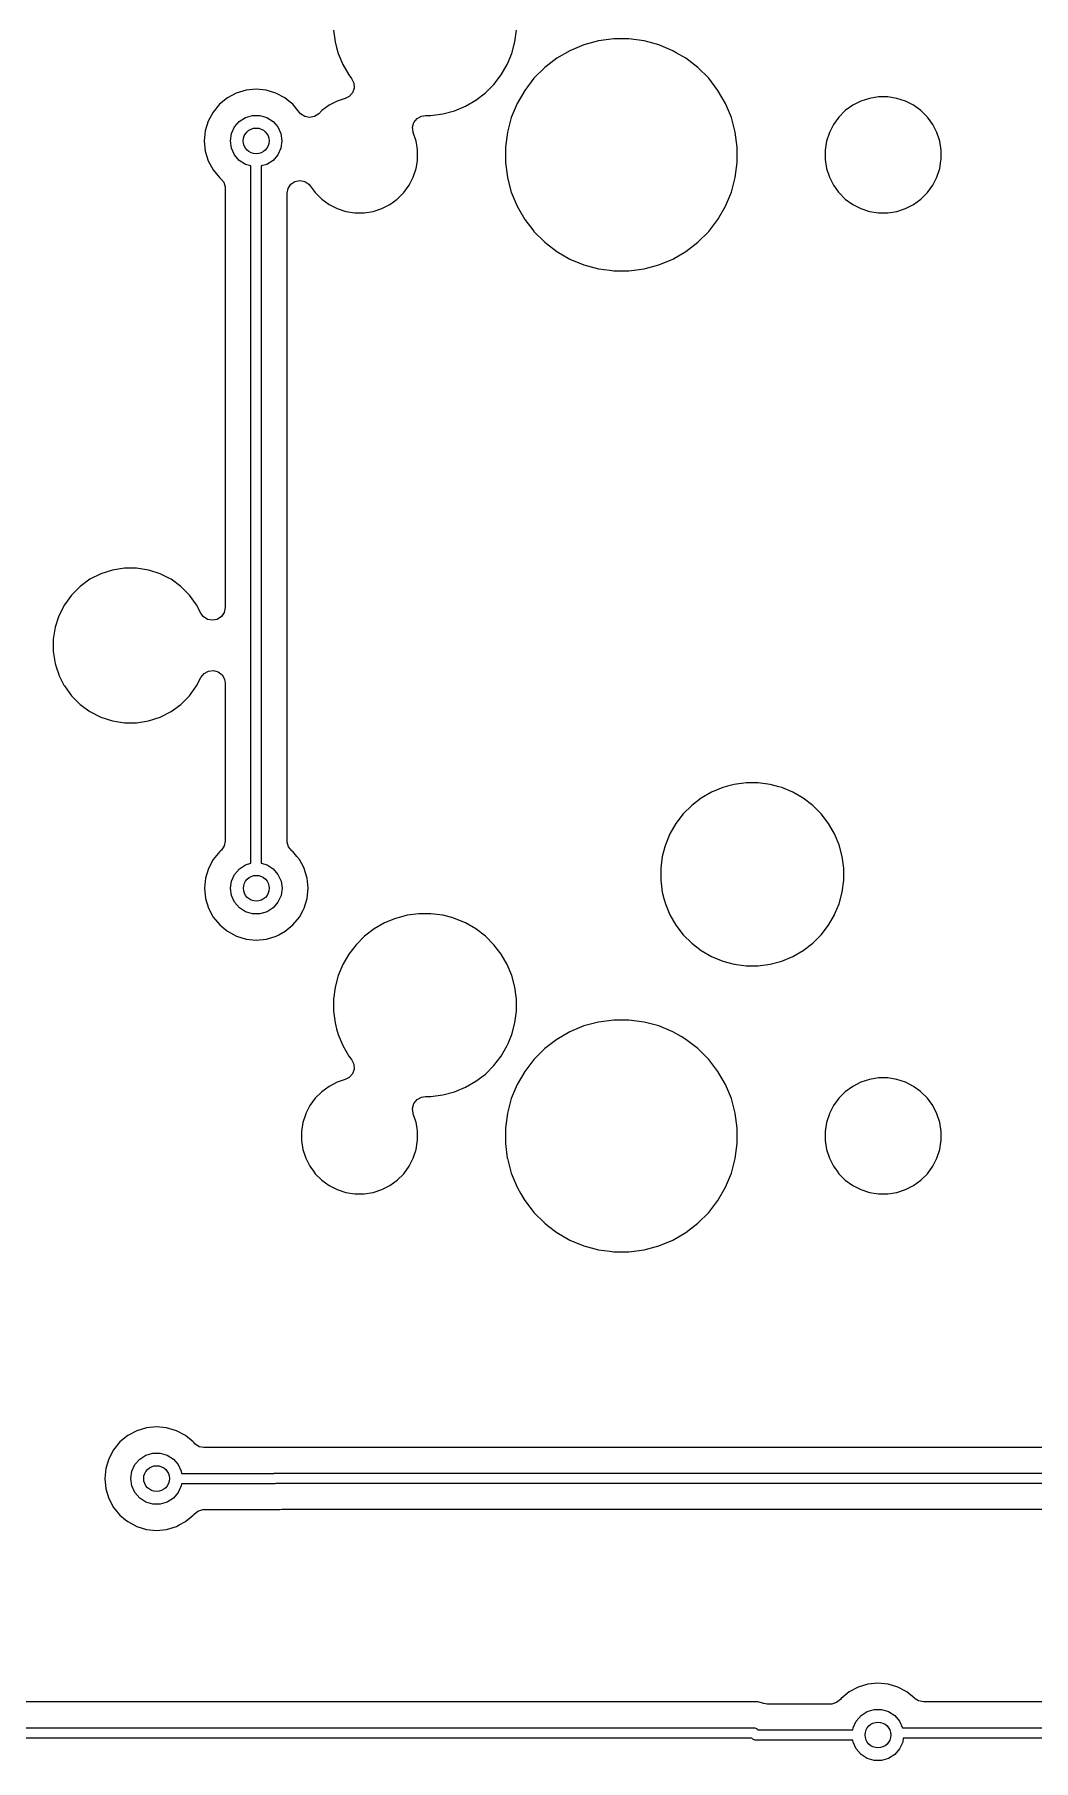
# Model space of a CAD drawing. Extents: x 17 to 170, y -181 to -32.
# Drawn here: x 114.09 to 133.47, y -122.6 to -89.09 of the extents above; entities that cross this region are included whole.
import ezdxf

# ---------------------------------------------------------------- set-up
doc = ezdxf.new("R2010")
doc.units = 0
doc.layers.add('BLACK', color=7, linetype='CONTINUOUS')

msp = doc.modelspace()

# ---------------------------------------------------------------- linework, layer by layer
at = {"layer": 'BLACK', "linetype": 'CONTINUOUS'}
for p, q in [((119.8895, -89.001372), (119.919879, -89.232126)), ((123.410121, -89.232126), (123.4405, -89.001372)), ((119.919879, -89.232126), (119.948975, -89.340712)), ((119.948975, -89.340712), (119.98012, -89.456948)), ((119.98012, -89.456948), (120.069179, -89.671958)), ((123.266636, -89.657917), (123.349879, -89.456948)), ((123.349879, -89.456945), (123.349882, -89.45694)), ((123.349879, -89.456948), (123.349879, -89.456945)), ((123.349882, -89.45694), (123.410121, -89.232126)), ((124.477496, -89.402255), (124.22201, -89.549759)), ((124.4775, -89.402253), (124.477496, -89.402255)), ((124.750049, -89.28936), (124.4775, -89.402253)), ((125.035011, -89.213006), (124.750049, -89.28936)), ((125.327493, -89.1745), (125.035011, -89.213006)), ((125.327494, -89.1745), (125.327493, -89.1745)), ((125.622506, -89.1745), (125.327494, -89.1745)), ((125.622507, -89.1745), (125.622506, -89.1745)), ((125.914989, -89.213006), (125.622507, -89.1745)), ((125.914993, -89.213007), (125.914988, -89.213006)), ((125.914988, -89.213006), (125.914989, -89.213006)), ((126.012131, -89.239035), (125.914993, -89.213007)), ((126.19995, -89.28936), (126.012131, -89.239035)), ((126.472499, -89.402253), (126.19995, -89.28936)), ((126.472503, -89.402255), (126.472499, -89.402253)), ((126.472505, -89.402256), (126.472503, -89.402255)), ((126.472507, -89.402257), (126.472505, -89.402256)), ((126.539551, -89.440965), (126.472507, -89.402257)), ((126.727989, -89.549759), (126.539551, -89.440965)), ((120.069179, -89.671958), (120.069184, -89.671967)), ((120.069184, -89.671967), (120.069185, -89.671969)), ((120.069185, -89.671969), (120.185558, -89.873532)), ((123.144442, -89.873532), (123.260815, -89.671969)), ((123.260815, -89.671969), (123.266636, -89.657917)), ((123.987963, -89.729349), (123.779349, -89.937963)), ((124.222005, -89.549762), (123.987963, -89.729349)), ((124.22201, -89.549759), (124.222005, -89.549762)), ((126.727994, -89.549762), (126.727989, -89.549759)), ((126.962036, -89.729349), (126.727994, -89.549762)), ((126.962037, -89.72935), (126.962036, -89.729349)), ((126.962042, -89.729354), (126.962037, -89.72935)), ((127.170646, -89.937958), (126.962042, -89.729354)), ((118.388174, -90.148611), (118.192042, -90.167927)), ((118.584305, -90.167927), (118.388174, -90.148611)), ((120.185558, -89.873532), (120.18556, -89.873535)), ((120.18556, -89.873535), (120.185561, -89.873536)), ((120.185561, -89.873536), (120.238925, -89.943082)), ((120.238925, -89.943082), (120.281896, -90.030217)), ((120.28825, -90.127164), (120.25702, -90.219163)), ((120.281896, -90.030217), (120.28825, -90.127164)), ((122.838181, -90.222756), (123.002756, -90.058181)), ((123.002756, -90.058181), (123.144442, -89.873532)), ((123.779349, -89.937963), (123.599762, -90.172005)), ((127.350238, -90.172006), (127.170646, -89.937958)), ((117.677288, -90.443072), (117.552262, -90.595415)), ((117.677294, -90.443066), (117.677288, -90.443072)), ((117.829637, -90.31804), (117.677294, -90.443066)), ((118.00344, -90.22514), (117.829637, -90.31804)), ((118.003448, -90.225137), (118.00344, -90.22514)), ((118.192042, -90.167927), (118.003448, -90.225137)), ((118.772899, -90.225137), (118.584305, -90.167927)), ((118.772907, -90.22514), (118.772899, -90.225137)), ((118.94671, -90.31804), (118.772907, -90.22514)), ((119.021718, -90.379598), (118.94671, -90.31804)), ((119.099057, -90.443069), (119.021718, -90.379598)), ((119.20037, -90.566519), (119.099057, -90.443069)), ((119.80511, -90.462385), (119.661787, -90.566516)), ((119.962947, -90.381963), (119.80511, -90.462385)), ((119.962965, -90.381955), (119.962947, -90.381963)), ((120.118325, -90.331476), (119.962965, -90.381955)), ((120.192961, -90.292208), (120.118325, -90.331476)), ((120.25702, -90.219163), (120.192961, -90.292208)), ((122.236948, -90.569879), (122.451958, -90.48082)), ((122.451958, -90.48082), (122.451961, -90.480818)), ((122.451961, -90.480818), (122.451969, -90.480815)), ((122.451969, -90.480815), (122.653532, -90.364442)), ((122.653532, -90.364442), (122.838181, -90.222756)), ((123.452253, -90.4275), (123.33936, -90.700049)), ((123.452255, -90.427496), (123.452253, -90.4275)), ((123.599759, -90.17201), (123.452255, -90.427496)), ((123.599762, -90.172005), (123.599759, -90.17201)), ((127.497743, -90.427493), (127.350238, -90.172006)), ((127.610639, -90.700048), (127.497743, -90.427493)), ((129.96511, -90.462385), (129.821789, -90.566514)), ((130.122947, -90.381963), (129.96511, -90.462385)), ((130.122956, -90.381959), (130.122947, -90.381963)), ((130.122958, -90.381958), (130.122956, -90.381958)), ((130.122956, -90.381958), (130.122956, -90.381959)), ((130.291445, -90.327214), (130.122958, -90.381958)), ((130.291448, -90.327213), (130.291445, -90.327214)), ((130.29145, -90.327213), (130.291448, -90.327213)), ((130.291456, -90.327211), (130.29145, -90.327213)), ((130.466411, -90.2995), (130.291456, -90.327211)), ((130.466421, -90.2995), (130.466411, -90.2995)), ((130.643579, -90.2995), (130.466421, -90.2995)), ((130.643588, -90.2995), (130.643579, -90.2995)), ((130.818543, -90.327211), (130.643588, -90.2995)), ((130.818549, -90.327213), (130.818543, -90.327211)), ((130.818555, -90.327214), (130.818549, -90.327213)), ((130.987042, -90.381958), (130.818555, -90.327214)), ((130.98705, -90.381962), (130.987042, -90.381958)), ((130.987052, -90.381963), (130.98705, -90.381962)), ((131.144889, -90.462385), (130.987052, -90.381963)), ((131.28821, -90.566514), (131.144889, -90.462385)), ((117.459359, -90.769226), (117.402149, -90.95782)), ((117.459362, -90.769218), (117.459359, -90.769226)), ((117.552262, -90.595415), (117.459362, -90.769218)), ((117.967547, -90.883632), (118.060744, -90.776077)), ((118.060744, -90.776077), (118.180466, -90.699136)), ((118.180466, -90.699136), (118.317017, -90.659041)), ((118.317017, -90.659041), (118.459331, -90.659041)), ((118.459331, -90.659041), (118.595882, -90.699136)), ((118.595882, -90.699136), (118.715604, -90.776077)), ((118.715604, -90.776077), (118.808801, -90.883632)), ((119.231845, -90.604871), (119.20037, -90.566519)), ((119.232502, -90.604331), (119.231845, -90.604871)), ((119.250229, -90.625931), (119.232502, -90.604331)), ((119.33101, -90.679908), (119.250229, -90.625931)), ((119.426298, -90.698863), (119.33101, -90.679908)), ((119.521586, -90.67991), (119.426298, -90.698863)), ((119.602368, -90.625934), (119.521586, -90.67991)), ((119.661783, -90.566519), (119.602368, -90.625934)), ((119.661787, -90.566516), (119.661783, -90.566519)), ((121.424507, -90.889962), (121.450879, -90.796455)), ((121.450879, -90.796455), (121.511028, -90.720158)), ((121.511028, -90.720158), (121.595795, -90.672686)), ((121.595795, -90.672686), (121.672739, -90.6605)), ((121.672739, -90.6605), (121.781372, -90.6605)), ((121.781372, -90.6605), (122.012126, -90.630121)), ((122.012126, -90.630121), (122.23694, -90.569882)), ((122.23694, -90.569882), (122.236945, -90.569879)), ((122.236945, -90.569879), (122.236948, -90.569879)), ((123.33936, -90.700049), (123.263006, -90.985011)), ((127.686993, -90.985007), (127.610639, -90.700048)), ((129.696514, -90.691789), (129.592385, -90.83511)), ((129.821789, -90.566514), (129.696514, -90.691789)), ((131.288214, -90.566517), (131.28821, -90.566514)), ((131.413483, -90.691786), (131.288214, -90.566517)), ((131.517614, -90.83511), (131.413483, -90.691786)), ((117.402149, -90.95782), (117.382833, -91.153952)), ((117.382833, -91.153952), (117.402149, -91.350083)), ((117.888174, -91.153952), (117.908428, -91.013086)), ((117.908428, -91.294818), (117.888174, -91.153952)), ((117.908428, -91.013086), (117.967547, -90.883632)), ((118.808801, -90.883632), (118.86792, -91.013086)), ((118.86792, -91.013086), (118.888174, -91.153952)), ((118.888174, -91.153952), (118.86792, -91.294818)), ((121.435925, -90.986444), (121.424507, -90.889962)), ((121.43804, -90.992955), (121.435925, -90.986444)), ((121.438042, -90.992958), (121.43804, -90.992955)), ((121.492786, -91.161445), (121.438042, -90.992958)), ((123.263006, -90.985011), (123.2245, -91.277493)), ((127.699323, -91.078663), (127.686993, -90.985007)), ((127.72496, -91.273396), (127.699323, -91.078663)), ((129.511958, -90.992958), (129.457214, -91.161445)), ((129.511963, -90.992947), (129.511958, -90.992956)), ((129.511958, -90.992956), (129.511958, -90.992958)), ((129.592385, -90.83511), (129.511963, -90.992947)), ((131.598042, -90.992958), (131.517614, -90.83511)), ((131.652786, -91.161445), (131.598042, -90.992958)), ((117.402149, -91.350083), (117.459359, -91.538677)), ((117.967547, -91.424272), (117.908428, -91.294818)), ((118.060744, -91.531827), (117.967547, -91.424272)), ((118.808801, -91.424272), (118.715604, -91.531827)), ((118.86792, -91.294818), (118.808801, -91.424272)), ((121.492787, -91.161454), (121.492786, -91.161445)), ((121.492788, -91.161456), (121.492787, -91.161454)), ((121.511167, -91.277493), (121.492788, -91.161456)), ((121.520499, -91.336411), (121.511167, -91.277493)), ((121.5205, -91.336423), (121.520499, -91.336411)), ((121.5205, -91.513576), (121.5205, -91.336423)), ((123.2245, -91.277493), (123.2245, -91.572506)), ((127.7255, -91.277494), (127.72496, -91.273396)), ((127.7255, -91.336411), (127.7255, -91.277494)), ((127.7255, -91.572506), (127.7255, -91.336411)), ((129.457211, -91.161456), (129.4295, -91.336411)), ((129.4295, -91.336411), (129.4295, -91.513588)), ((129.457213, -91.16145), (129.457211, -91.161456)), ((129.457214, -91.161445), (129.457213, -91.161448)), ((129.457213, -91.161448), (129.457213, -91.16145)), ((131.652787, -91.161454), (131.652786, -91.161445)), ((131.652788, -91.161456), (131.652787, -91.161454)), ((131.680499, -91.336411), (131.652788, -91.161456)), ((131.6805, -91.336423), (131.680499, -91.336411)), ((131.6805, -91.513576), (131.6805, -91.336423)), ((117.459359, -91.538677), (117.459362, -91.538685)), ((117.459362, -91.538685), (117.552262, -91.712488)), ((117.552262, -91.712488), (117.552264, -91.71249)), ((117.552264, -91.71249), (117.677291, -91.864835)), ((118.180466, -91.608768), (118.060744, -91.531827)), ((118.288174, -91.640393), (118.180466, -91.608768)), ((118.288174, -105.180678), (118.288174, -91.640393)), ((118.595882, -91.608768), (118.488174, -91.640393)), ((118.488174, -91.640393), (118.488174, -105.178533)), ((118.715604, -91.531827), (118.595882, -91.608768)), ((121.438042, -91.857042), (121.492786, -91.688555)), ((121.492786, -91.688555), (121.516524, -91.538685)), ((121.516524, -91.538685), (121.520499, -91.513588)), ((121.520499, -91.513588), (121.5205, -91.513576)), ((123.2245, -91.572506), (123.262985, -91.864831)), ((127.686993, -91.864993), (127.7255, -91.572506)), ((129.4295, -91.513588), (129.457211, -91.688543)), ((129.457211, -91.688543), (129.457213, -91.688549)), ((129.457213, -91.688549), (129.457214, -91.688555)), ((129.457214, -91.688555), (129.511958, -91.857042)), ((131.598042, -91.857042), (131.652786, -91.688555)), ((131.652786, -91.688555), (131.676524, -91.538685)), ((131.676524, -91.538685), (131.680499, -91.513588)), ((131.680499, -91.513588), (131.6805, -91.513576)), ((117.677291, -91.864835), (117.696639, -91.880714)), ((117.696639, -91.880714), (117.758272, -91.955814)), ((117.758272, -91.955814), (117.786475, -92.048786)), ((117.786475, -92.048786), (117.787674, -92.073192)), ((117.787674, -92.073192), (117.787674, -100.214343)), ((118.988674, -92.170516), (119.007628, -92.075228)), ((119.007628, -92.075228), (119.061604, -91.994446)), ((119.061604, -91.994446), (119.142386, -91.94047)), ((119.142386, -91.94047), (119.237674, -91.921516)), ((119.237674, -91.921516), (119.332962, -91.94047)), ((119.332962, -91.94047), (119.413744, -91.994446)), ((119.413744, -91.994446), (119.439118, -92.024155)), ((119.439118, -92.024155), (119.536517, -92.158214)), ((119.536517, -92.158214), (119.661786, -92.283483)), ((121.128214, -92.283483), (121.253483, -92.158214)), ((121.253483, -92.158214), (121.357614, -92.01489)), ((121.357614, -92.01489), (121.438042, -91.857042)), ((123.262985, -91.864831), (123.263007, -91.864993)), ((123.263007, -91.864993), (123.278152, -91.921516)), ((123.278152, -91.921516), (123.33936, -92.14995)), ((123.33936, -92.14995), (123.452253, -92.422499)), ((127.497743, -92.422507), (127.610639, -92.149952)), ((127.610639, -92.149952), (127.686993, -91.864993)), ((129.511958, -91.857042), (129.511959, -91.857043)), ((129.511959, -91.857043), (129.511963, -91.857052)), ((129.511963, -91.857052), (129.592385, -92.014889)), ((129.592385, -92.014889), (129.690513, -92.14995)), ((129.690513, -92.14995), (129.696517, -92.158214)), ((129.696517, -92.158214), (129.821786, -92.283483)), ((131.288214, -92.283483), (131.413483, -92.158214)), ((131.413483, -92.158214), (131.517614, -92.01489)), ((131.517614, -92.01489), (131.598042, -91.857042)), ((118.988674, -104.74381), (118.988674, -92.170516)), ((119.661786, -92.283483), (119.80511, -92.387614)), ((119.80511, -92.387614), (119.962958, -92.468042)), ((119.962958, -92.468042), (120.131445, -92.522786)), ((120.658555, -92.522786), (120.827042, -92.468042)), ((120.827042, -92.468042), (120.98489, -92.387614)), ((120.98489, -92.387614), (121.128214, -92.283483)), ((123.452253, -92.422499), (123.452255, -92.422503)), ((123.452255, -92.422503), (123.452257, -92.422507)), ((123.452257, -92.422507), (123.478547, -92.468042)), ((123.478547, -92.468042), (123.599759, -92.677989)), ((127.350238, -92.677994), (127.497743, -92.422507)), ((129.821786, -92.283483), (129.96511, -92.387614)), ((129.96511, -92.387614), (130.122958, -92.468042)), ((130.122958, -92.468042), (130.291445, -92.522786)), ((130.818555, -92.522786), (130.987042, -92.468042)), ((130.987042, -92.468042), (131.14489, -92.387614)), ((131.14489, -92.387614), (131.288214, -92.283483)), ((120.131445, -92.522786), (120.131454, -92.522787)), ((120.131454, -92.522787), (120.131456, -92.522788)), ((120.131456, -92.522788), (120.306411, -92.550499)), ((120.306411, -92.550499), (120.306418, -92.550499)), ((120.306418, -92.550499), (120.306421, -92.5505)), ((120.306421, -92.5505), (120.306424, -92.5505)), ((120.306424, -92.5505), (120.483576, -92.5505)), ((120.483576, -92.5505), (120.483579, -92.5505)), ((120.483579, -92.5505), (120.483582, -92.550499)), ((120.483582, -92.550499), (120.483588, -92.550499)), ((120.483588, -92.550499), (120.658543, -92.522788)), ((120.658543, -92.522787), (120.658555, -92.522786)), ((120.658543, -92.522788), (120.658543, -92.522787)), ((123.599759, -92.677989), (123.599762, -92.677994)), ((123.599762, -92.677994), (123.777478, -92.909598)), ((127.170646, -92.912042), (127.350238, -92.677994)), ((130.291445, -92.522786), (130.291454, -92.522787)), ((130.291454, -92.522787), (130.291456, -92.522788)), ((130.291456, -92.522788), (130.466411, -92.550499)), ((130.466411, -92.550499), (130.466418, -92.550499)), ((130.466418, -92.550499), (130.466421, -92.5505)), ((130.466421, -92.5505), (130.466424, -92.5505)), ((130.466424, -92.5505), (130.643576, -92.5505)), ((130.643576, -92.5505), (130.643579, -92.5505)), ((130.643579, -92.5505), (130.643582, -92.550499)), ((130.643582, -92.550499), (130.643588, -92.550499)), ((130.643588, -92.550499), (130.818543, -92.522788)), ((130.818543, -92.522787), (130.818555, -92.522786)), ((130.818543, -92.522788), (130.818543, -92.522787)), ((123.777478, -92.909598), (123.779354, -92.912042)), ((123.779354, -92.912042), (123.987958, -93.120646)), ((123.987958, -93.120646), (123.987962, -93.120649)), ((123.987962, -93.120649), (123.987963, -93.12065)), ((123.987963, -93.12065), (124.019703, -93.145005)), ((124.019703, -93.145005), (124.222006, -93.300238)), ((126.727994, -93.300238), (126.962042, -93.120646)), ((126.962042, -93.120646), (127.170646, -92.912042)), ((124.222006, -93.300238), (124.477493, -93.447743)), ((124.477493, -93.447743), (124.750048, -93.560639)), ((126.199952, -93.560639), (126.472507, -93.447743)), ((126.472507, -93.447743), (126.727994, -93.300238)), ((124.750048, -93.560639), (125.035007, -93.636993)), ((125.035007, -93.636993), (125.254372, -93.665873)), ((125.254372, -93.665873), (125.327493, -93.6755)), ((125.327493, -93.6755), (125.327494, -93.6755)), ((125.327494, -93.6755), (125.622507, -93.6755)), ((125.622507, -93.6755), (125.671253, -93.669082)), ((125.671253, -93.669082), (125.914993, -93.636993)), ((125.914993, -93.636993), (126.199952, -93.560639)), ((115.598635, -99.486446), (115.374012, -99.55943)), ((115.831896, -99.449501), (115.598635, -99.486446)), ((115.831905, -99.4495), (115.831896, -99.449501)), ((115.831908, -99.4495), (115.831905, -99.4495)), ((116.068092, -99.4495), (115.831908, -99.4495)), ((116.068094, -99.4495), (116.068092, -99.4495)), ((116.068103, -99.449501), (116.068094, -99.4495)), ((116.301364, -99.486446), (116.068103, -99.449501)), ((116.301366, -99.486446), (116.301364, -99.486446)), ((116.301368, -99.486447), (116.301366, -99.486446)), ((116.327691, -99.495), (116.301368, -99.486447)), ((116.525987, -99.55943), (116.327691, -99.495)), ((114.972495, -99.805478), (114.805478, -99.972495)), ((115.163562, -99.666659), (114.972495, -99.805478)), ((115.374012, -99.55943), (115.163562, -99.666659)), ((116.525989, -99.559431), (116.525987, -99.55943)), ((116.525992, -99.559432), (116.525989, -99.559431)), ((116.709251, -99.652807), (116.525992, -99.559432)), ((116.736437, -99.666659), (116.709251, -99.652807)), ((116.927504, -99.805478), (116.736437, -99.666659)), ((116.927506, -99.80548), (116.927504, -99.805478)), ((116.92751, -99.805483), (116.927506, -99.80548)), ((117.094517, -99.97249), (116.92751, -99.805483)), ((114.666659, -100.163562), (114.55943, -100.374012)), ((114.805478, -99.972495), (114.666659, -100.163562)), ((117.094519, -99.972493), (117.094517, -99.97249)), ((117.094521, -99.972495), (117.094519, -99.972493)), ((117.23334, -100.163562), (117.094521, -99.972495)), ((117.233341, -100.163564), (117.23334, -100.163562)), ((117.233343, -100.163567), (117.233341, -100.163564)), ((117.316813, -100.327387), (117.233343, -100.163567)), ((114.55943, -100.374012), (114.486446, -100.598635)), ((117.362604, -100.390413), (117.316813, -100.327387)), ((117.443386, -100.444389), (117.362604, -100.390413)), ((117.538674, -100.463343), (117.443386, -100.444389)), ((117.633962, -100.444389), (117.538674, -100.463343)), ((117.714744, -100.390413), (117.633962, -100.444389)), ((117.76872, -100.309631), (117.714744, -100.390413)), ((117.787674, -100.214343), (117.76872, -100.309631)), ((114.449501, -100.831896), (114.4495, -100.831912)), ((114.4495, -100.831912), (114.4495, -101.068087)), ((114.486446, -100.598635), (114.449501, -100.831896)), ((114.4495, -101.068087), (114.449501, -101.068103)), ((114.449501, -101.068103), (114.486446, -101.301364)), ((114.486446, -101.301364), (114.486447, -101.301368)), ((114.486447, -101.301368), (114.508085, -101.367963)), ((114.508085, -101.367963), (114.55659, -101.517247)), ((114.55659, -101.517247), (114.559432, -101.525992)), ((114.559432, -101.525992), (114.659409, -101.722208)), ((117.316814, -101.572611), (117.376961, -101.496315)), ((117.376961, -101.496315), (117.461728, -101.448843)), ((117.461728, -101.448843), (117.55821, -101.437424)), ((117.55821, -101.437424), (117.651717, -101.463795)), ((117.651717, -101.463795), (117.728015, -101.523943)), ((117.728015, -101.523943), (117.775487, -101.60871)), ((114.659409, -101.722208), (114.666659, -101.736437)), ((114.666659, -101.736437), (114.805478, -101.927504)), ((117.094517, -101.92751), (117.233343, -101.736433)), ((117.233343, -101.736433), (117.316814, -101.572611)), ((117.775487, -101.60871), (117.787674, -101.685656)), ((117.787674, -101.685656), (117.787674, -104.749804)), ((114.805478, -101.927504), (114.80548, -101.927506)), ((114.80548, -101.927506), (114.805483, -101.92751)), ((114.805483, -101.92751), (114.97249, -102.094517)), ((114.97249, -102.094517), (114.972493, -102.094519)), ((114.972493, -102.094519), (114.972495, -102.094521)), ((114.972495, -102.094521), (115.163562, -102.23334)), ((116.736433, -102.233343), (116.92751, -102.094517)), ((116.92751, -102.094517), (117.094517, -101.92751)), ((115.163562, -102.23334), (115.163564, -102.233341)), ((115.163564, -102.233341), (115.163567, -102.233343)), ((115.163567, -102.233343), (115.374008, -102.340568)), ((115.374008, -102.340568), (115.598632, -102.413553)), ((115.598632, -102.413553), (115.831908, -102.4505)), ((115.831908, -102.4505), (115.831912, -102.4505)), ((115.831912, -102.4505), (116.068088, -102.4505)), ((116.068088, -102.4505), (116.068092, -102.4505)), ((116.068092, -102.4505), (116.301368, -102.413553)), ((116.301368, -102.413553), (116.525992, -102.340568)), ((116.525992, -102.340568), (116.736433, -102.233343)), ((127.228032, -103.799184), (127.026467, -103.915558)), ((127.228041, -103.799179), (127.228032, -103.799184)), ((127.443051, -103.71012), (127.228041, -103.799179)), ((127.538354, -103.684584), (127.443051, -103.71012)), ((127.667874, -103.649879), (127.538354, -103.684584)), ((127.667878, -103.649878), (127.667874, -103.649879)), ((127.66788, -103.649878), (127.667878, -103.649878)), ((127.898628, -103.6195), (127.66788, -103.649878)), ((128.131372, -103.6195), (127.898628, -103.6195)), ((128.362119, -103.649878), (128.131372, -103.6195)), ((128.362126, -103.649879), (128.362119, -103.649878)), ((128.534225, -103.695993), (128.362126, -103.649879)), ((128.586948, -103.71012), (128.534225, -103.695993)), ((128.801958, -103.799179), (128.586948, -103.71012)), ((128.801967, -103.799184), (128.801958, -103.799179)), ((128.801969, -103.799185), (128.801967, -103.799184)), ((129.003532, -103.915558), (128.801969, -103.799185)), ((126.677244, -104.221819), (126.535558, -104.406467)), ((126.677247, -104.221815), (126.677244, -104.221819)), ((126.841815, -104.057247), (126.677247, -104.221815)), ((126.841819, -104.057244), (126.841815, -104.057247)), ((127.026467, -103.915558), (126.841819, -104.057244)), ((129.188181, -104.057244), (129.003532, -103.915558)), ((129.352756, -104.221819), (129.188181, -104.057244)), ((129.494442, -104.406468), (129.352756, -104.221819)), ((126.535558, -104.406467), (126.419184, -104.608032)), ((129.610815, -104.608031), (129.494442, -104.406468)), ((117.76872, -104.845092), (117.714744, -104.925874)), ((117.787674, -104.749804), (117.76872, -104.845092)), ((118.989873, -104.768212), (118.988674, -104.74381)), ((119.018074, -104.861184), (118.989873, -104.768212)), ((119.079707, -104.936287), (119.018074, -104.861184)), ((126.319797, -104.861578), (126.269879, -105.047874)), ((126.33012, -104.823051), (126.319797, -104.861578)), ((126.419179, -104.608041), (126.33012, -104.823051)), ((126.419184, -104.608032), (126.419179, -104.608041)), ((129.610815, -104.608032), (129.610815, -104.608031)), ((129.61082, -104.608041), (129.610815, -104.608032)), ((129.699879, -104.823051), (129.61082, -104.608041)), ((129.69988, -104.823055), (129.699879, -104.823051)), ((129.699882, -104.82306), (129.69988, -104.823055)), ((129.760121, -105.047874), (129.699882, -104.82306)), ((117.555914, -105.107511), (117.463014, -105.281314)), ((117.680945, -104.955162), (117.555914, -105.107511)), ((117.696639, -104.942283), (117.680945, -104.955162)), ((117.714744, -104.925874), (117.696639, -104.942283)), ((118.064396, -105.288173), (118.184118, -105.211232)), ((118.184118, -105.211232), (118.288174, -105.180678)), ((118.488174, -105.178533), (118.599534, -105.211232)), ((118.599534, -105.211232), (118.719256, -105.288173)), ((119.094315, -104.948276), (119.079707, -104.936287)), ((119.102709, -104.955165), (119.094315, -104.948276)), ((119.178794, -105.047874), (119.102709, -104.955165)), ((119.227737, -105.107511), (119.178794, -105.047874)), ((119.319201, -105.278628), (119.227737, -105.107511)), ((126.269879, -105.047874), (126.2395, -105.278628)), ((129.7905, -105.278628), (129.760121, -105.047874)), ((117.405801, -105.469916), (117.386485, -105.666048)), ((117.463011, -105.281322), (117.405801, -105.469916)), ((117.463014, -105.281314), (117.463011, -105.281322)), ((117.891826, -105.666048), (117.91208, -105.525182)), ((117.91208, -105.525182), (117.971199, -105.395728)), ((117.971199, -105.395728), (118.064396, -105.288173)), ((118.719256, -105.288173), (118.812453, -105.395728)), ((118.812453, -105.395728), (118.871572, -105.525182)), ((118.871572, -105.525182), (118.891826, -105.666048)), ((119.320637, -105.281314), (119.319201, -105.278628)), ((119.320638, -105.281318), (119.320637, -105.281314)), ((119.32064, -105.281321), (119.320638, -105.281318)), ((119.37785, -105.469916), (119.32064, -105.281321)), ((119.397167, -105.666048), (119.37785, -105.469916)), ((126.2395, -105.278628), (126.2395, -105.511372)), ((126.2395, -105.511372), (126.269879, -105.742126)), ((129.760121, -105.742126), (129.7905, -105.511372)), ((129.7905, -105.511372), (129.7905, -105.278628)), ((117.386485, -105.666048), (117.405801, -105.862179)), ((117.405801, -105.862179), (117.463011, -106.050773)), ((117.91208, -105.806914), (117.891826, -105.666048)), ((117.971199, -105.936368), (117.91208, -105.806914)), ((118.871572, -105.806914), (118.812453, -105.936368)), ((118.891826, -105.666048), (118.871572, -105.806914)), ((119.32064, -106.050775), (119.37785, -105.86218)), ((119.37785, -105.86218), (119.397167, -105.666048)), ((126.269879, -105.742126), (126.302048, -105.86218)), ((126.302048, -105.86218), (126.33012, -105.966948)), ((129.699882, -105.96694), (129.760121, -105.742126)), ((117.463011, -106.050773), (117.463014, -106.050781)), ((117.463014, -106.050781), (117.555914, -106.224584)), ((117.555914, -106.224584), (117.599676, -106.277908)), ((118.064396, -106.043923), (117.971199, -105.936368)), ((118.184118, -106.120864), (118.064396, -106.043923)), ((118.320669, -106.160959), (118.184118, -106.120864)), ((118.462983, -106.160959), (118.320669, -106.160959)), ((118.599534, -106.120864), (118.462983, -106.160959)), ((118.719256, -106.043923), (118.599534, -106.120864)), ((118.812453, -105.936368), (118.719256, -106.043923)), ((119.102709, -106.376931), (119.227736, -106.224586)), ((119.227736, -106.224586), (119.299456, -106.090408)), ((119.299456, -106.090408), (119.320637, -106.050781)), ((119.320637, -106.050779), (119.32064, -106.050775)), ((119.320637, -106.050781), (119.320637, -106.050779)), ((121.188354, -106.224584), (121.093051, -106.25012)), ((121.317874, -106.189879), (121.188354, -106.224584)), ((121.317878, -106.189878), (121.317874, -106.189879)), ((121.31788, -106.189878), (121.317878, -106.189878)), ((121.548628, -106.1595), (121.31788, -106.189878)), ((121.781372, -106.1595), (121.548628, -106.1595)), ((122.012119, -106.189878), (121.781372, -106.1595)), ((122.012126, -106.189879), (122.012119, -106.189878)), ((122.184225, -106.235993), (122.012126, -106.189879)), ((122.236948, -106.25012), (122.184225, -106.235993)), ((126.33012, -105.966948), (126.419179, -106.181958)), ((126.419179, -106.181958), (126.419184, -106.181967)), ((126.419184, -106.181967), (126.419185, -106.181969)), ((126.419185, -106.181969), (126.535558, -106.383532)), ((129.494442, -106.383532), (129.610815, -106.181969)), ((129.610815, -106.181969), (129.614204, -106.173789)), ((129.614204, -106.173789), (129.699879, -105.966948)), ((129.699879, -105.966945), (129.699882, -105.96694)), ((129.699879, -105.966948), (129.699879, -105.966945)), ((117.599676, -106.277908), (117.680943, -106.376931)), ((117.680943, -106.376931), (117.767489, -106.447958)), ((117.767489, -106.447958), (117.833289, -106.501959)), ((117.833289, -106.501959), (118.007092, -106.594859)), ((118.776553, -106.594862), (118.826472, -106.56818)), ((118.826472, -106.56818), (118.950362, -106.501959)), ((118.950361, -106.501959), (118.950364, -106.501958)), ((118.950362, -106.501959), (118.950361, -106.501959)), ((118.950364, -106.501958), (119.102709, -106.376931)), ((120.676467, -106.455558), (120.491819, -106.597244)), ((120.878032, -106.339184), (120.676467, -106.455558)), ((120.878041, -106.339179), (120.878032, -106.339184)), ((121.093051, -106.25012), (120.878041, -106.339179)), ((122.451958, -106.339179), (122.236948, -106.25012)), ((122.451967, -106.339184), (122.451958, -106.339179)), ((122.451969, -106.339185), (122.451967, -106.339184)), ((122.653532, -106.455558), (122.451969, -106.339185)), ((122.838181, -106.597244), (122.653532, -106.455558)), ((126.535558, -106.383532), (126.677244, -106.568181)), ((126.677244, -106.568181), (126.841819, -106.732756)), ((129.188181, -106.732756), (129.352756, -106.568181)), ((129.352756, -106.568181), (129.494442, -106.383532)), ((118.007092, -106.594859), (118.007096, -106.59486)), ((118.007096, -106.59486), (118.007099, -106.594862)), ((118.007099, -106.594862), (118.195694, -106.652072)), ((118.195694, -106.652072), (118.391826, -106.671389)), ((118.391826, -106.671389), (118.587958, -106.652072)), ((118.587958, -106.652072), (118.776553, -106.594862)), ((120.327244, -106.761819), (120.185558, -106.946467)), ((120.327247, -106.761815), (120.327244, -106.761819)), ((120.491815, -106.597247), (120.327247, -106.761815)), ((120.491819, -106.597244), (120.491815, -106.597247)), ((123.002756, -106.761819), (122.838181, -106.597244)), ((123.144442, -106.946468), (123.002756, -106.761819)), ((126.841819, -106.732756), (127.026468, -106.874442)), ((127.026468, -106.874442), (127.228031, -106.990815)), ((128.801969, -106.990815), (129.003532, -106.874442)), ((129.003532, -106.874442), (129.188181, -106.732756)), ((120.069179, -107.148041), (119.98012, -107.363051)), ((120.069184, -107.148032), (120.069179, -107.148041)), ((120.185558, -106.946467), (120.069184, -107.148032)), ((123.260815, -107.148031), (123.144442, -106.946468)), ((123.260815, -107.148032), (123.260815, -107.148031)), ((123.26082, -107.148041), (123.260815, -107.148032)), ((123.349879, -107.363051), (123.26082, -107.148041)), ((127.228031, -106.990815), (127.228034, -106.990816)), ((127.228034, -106.990816), (127.228041, -106.99082)), ((127.228041, -106.99082), (127.443051, -107.079879)), ((127.443051, -107.079879), (127.443055, -107.07988)), ((127.443055, -107.07988), (127.44306, -107.079882)), ((127.44306, -107.079882), (127.667874, -107.140121)), ((127.667874, -107.140121), (127.898628, -107.1705)), ((127.898628, -107.1705), (128.131372, -107.1705)), ((128.131372, -107.1705), (128.362126, -107.140121)), ((128.362126, -107.140121), (128.58694, -107.079882)), ((128.58694, -107.079882), (128.586945, -107.079879)), ((128.586945, -107.079879), (128.586948, -107.079879)), ((128.586948, -107.079879), (128.801958, -106.99082)), ((128.801958, -106.99082), (128.801961, -106.990818)), ((128.801961, -106.990818), (128.801969, -106.990815)), ((119.980118, -107.36306), (119.919879, -107.587874)), ((119.98012, -107.363051), (119.980118, -107.36306)), ((123.34988, -107.363055), (123.349879, -107.363051)), ((123.349882, -107.36306), (123.34988, -107.363055)), ((123.410121, -107.587874), (123.349882, -107.36306)), ((119.919879, -107.587874), (119.8895, -107.818628)), ((119.8895, -107.818628), (119.8895, -108.051372)), ((123.4405, -107.818628), (123.410121, -107.587874)), ((123.4405, -108.051372), (123.4405, -107.818628)), ((119.8895, -108.051372), (119.919879, -108.282126)), ((123.410121, -108.282126), (123.4405, -108.051372)), ((125.327493, -108.2245), (125.035011, -108.263006)), ((125.327494, -108.2245), (125.327493, -108.2245)), ((125.622506, -108.2245), (125.327494, -108.2245)), ((125.622507, -108.2245), (125.622506, -108.2245)), ((125.914989, -108.263006), (125.622507, -108.2245)), ((119.919879, -108.282126), (119.950122, -108.394994)), ((119.950122, -108.394994), (119.98012, -108.506948)), ((119.98012, -108.506948), (120.069179, -108.721958)), ((123.278595, -108.679046), (123.349879, -108.506948)), ((123.349879, -108.506945), (123.349882, -108.50694)), ((123.349879, -108.506948), (123.349879, -108.506945)), ((123.349882, -108.50694), (123.410121, -108.282126)), ((124.477496, -108.452255), (124.22201, -108.599759)), ((124.4775, -108.452253), (124.477496, -108.452255)), ((124.750049, -108.33936), (124.4775, -108.452253)), ((125.035011, -108.263006), (124.750049, -108.33936)), ((125.914993, -108.263007), (125.914988, -108.263006)), ((125.914988, -108.263006), (125.914989, -108.263006)), ((126.076555, -108.306297), (125.914993, -108.263007)), ((126.19995, -108.33936), (126.076555, -108.306297)), ((126.472499, -108.452253), (126.19995, -108.33936)), ((126.472503, -108.452255), (126.472499, -108.452253)), ((126.472505, -108.452256), (126.472503, -108.452255)), ((126.472507, -108.452257), (126.472505, -108.452256)), ((126.633697, -108.54532), (126.472507, -108.452257)), ((126.727989, -108.599759), (126.633697, -108.54532)), ((120.069179, -108.721958), (120.069184, -108.721967)), ((120.069184, -108.721967), (120.069185, -108.721969)), ((120.069185, -108.721969), (120.185558, -108.923532)), ((123.144442, -108.923532), (123.260815, -108.721969)), ((123.260815, -108.721969), (123.278595, -108.679046)), ((123.987963, -108.779349), (123.779349, -108.987963)), ((124.222005, -108.599762), (123.987963, -108.779349)), ((124.22201, -108.599759), (124.222005, -108.599762)), ((126.727994, -108.599762), (126.727989, -108.599759)), ((126.962036, -108.779349), (126.727994, -108.599762)), ((126.962037, -108.77935), (126.962036, -108.779349)), ((126.962042, -108.779354), (126.962037, -108.77935)), ((127.170646, -108.987958), (126.962042, -108.779354)), ((120.185558, -108.923532), (120.18556, -108.923535)), ((120.18556, -108.923535), (120.185561, -108.923536)), ((120.185561, -108.923536), (120.238925, -108.993082)), ((120.238925, -108.993082), (120.281896, -109.080217)), ((120.28825, -109.177164), (120.25702, -109.269163)), ((120.281896, -109.080217), (120.28825, -109.177164)), ((122.838181, -109.272756), (123.002756, -109.108181)), ((123.002756, -109.108181), (123.144442, -108.923532)), ((123.599759, -109.22201), (123.452255, -109.477496)), ((123.599762, -109.222005), (123.599759, -109.22201)), ((123.779349, -108.987963), (123.599762, -109.222005)), ((127.350238, -109.222006), (127.170646, -108.987958)), ((127.497743, -109.477493), (127.350238, -109.222006)), ((119.80511, -109.512385), (119.661789, -109.616514)), ((119.962947, -109.431963), (119.80511, -109.512385)), ((119.962965, -109.431955), (119.962947, -109.431963)), ((120.118325, -109.381476), (119.962965, -109.431955)), ((120.192961, -109.342208), (120.118325, -109.381476)), ((120.25702, -109.269163), (120.192961, -109.342208)), ((122.236948, -109.619879), (122.451958, -109.53082)), ((122.451958, -109.53082), (122.451961, -109.530818)), ((122.451961, -109.530818), (122.451969, -109.530815)), ((122.451969, -109.530815), (122.653532, -109.414442)), ((122.653532, -109.414442), (122.838181, -109.272756)), ((123.452253, -109.4775), (123.33936, -109.750049)), ((123.452255, -109.477496), (123.452253, -109.4775)), ((127.610639, -109.750048), (127.497743, -109.477493)), ((129.96511, -109.512385), (129.821789, -109.616514)), ((130.122947, -109.431963), (129.96511, -109.512385)), ((130.122956, -109.431959), (130.122947, -109.431963)), ((130.122958, -109.431958), (130.122956, -109.431958)), ((130.122956, -109.431958), (130.122956, -109.431959)), ((130.291445, -109.377214), (130.122958, -109.431958)), ((130.291448, -109.377213), (130.291445, -109.377214)), ((130.29145, -109.377213), (130.291448, -109.377213)), ((130.291456, -109.377211), (130.29145, -109.377213)), ((130.466411, -109.3495), (130.291456, -109.377211)), ((130.466421, -109.3495), (130.466411, -109.3495)), ((130.643579, -109.3495), (130.466421, -109.3495)), ((130.643588, -109.3495), (130.643579, -109.3495)), ((130.818543, -109.377211), (130.643588, -109.3495)), ((130.818549, -109.377213), (130.818543, -109.377211)), ((130.818555, -109.377214), (130.818549, -109.377213)), ((130.987042, -109.431958), (130.818555, -109.377214)), ((130.98705, -109.431962), (130.987042, -109.431958)), ((130.987052, -109.431963), (130.98705, -109.431962)), ((131.144889, -109.512385), (130.987052, -109.431963)), ((131.280769, -109.611108), (131.144889, -109.512385)), ((119.432385, -109.88511), (119.351963, -110.042947)), ((119.536514, -109.741789), (119.432385, -109.88511)), ((119.661789, -109.616514), (119.536514, -109.741789)), ((121.424507, -109.939962), (121.450879, -109.846455)), ((121.450879, -109.846455), (121.511028, -109.770158)), ((121.511028, -109.770158), (121.595795, -109.722686)), ((121.595795, -109.722686), (121.672739, -109.7105)), ((121.672739, -109.7105), (121.781372, -109.7105)), ((121.781372, -109.7105), (122.012126, -109.680121)), ((122.012126, -109.680121), (122.23694, -109.619882)), ((122.23694, -109.619882), (122.236945, -109.619879)), ((122.236945, -109.619879), (122.236948, -109.619879)), ((123.33936, -109.750049), (123.263006, -110.035011)), ((127.686993, -110.035007), (127.610639, -109.750048)), ((129.592385, -109.88511), (129.511963, -110.042947)), ((129.696514, -109.741789), (129.592385, -109.88511)), ((129.821789, -109.616514), (129.696514, -109.741789)), ((131.288214, -109.616517), (131.280769, -109.611108)), ((131.413483, -109.741786), (131.288214, -109.616517)), ((131.517614, -109.88511), (131.413483, -109.741786)), ((131.598042, -110.042958), (131.517614, -109.88511)), ((119.297211, -110.211456), (119.2695, -110.386411)), ((119.297213, -110.21145), (119.297211, -110.211456)), ((119.297214, -110.211445), (119.297213, -110.211448)), ((119.297213, -110.211448), (119.297213, -110.21145)), ((119.351958, -110.042958), (119.297214, -110.211445)), ((119.351963, -110.042947), (119.351958, -110.042956)), ((119.351958, -110.042956), (119.351958, -110.042958)), ((121.435925, -110.036444), (121.424507, -109.939962)), ((121.43804, -110.042955), (121.435925, -110.036444)), ((121.438042, -110.042958), (121.43804, -110.042955)), ((121.492786, -110.211445), (121.438042, -110.042958)), ((121.492787, -110.211454), (121.492786, -110.211445)), ((121.492788, -110.211456), (121.492787, -110.211454)), ((121.511167, -110.327493), (121.492788, -110.211456)), ((123.263006, -110.035011), (123.2245, -110.327493)), ((127.7255, -110.327494), (127.686993, -110.035007)), ((129.457211, -110.211456), (129.4295, -110.386411)), ((129.457213, -110.21145), (129.457211, -110.211456)), ((129.457214, -110.211445), (129.457213, -110.211448)), ((129.457213, -110.211448), (129.457213, -110.21145)), ((129.511958, -110.042958), (129.457214, -110.211445)), ((129.511963, -110.042947), (129.511958, -110.042956)), ((129.511958, -110.042956), (129.511958, -110.042958)), ((131.652786, -110.211445), (131.598042, -110.042958)), ((131.652787, -110.211454), (131.652786, -110.211445)), ((131.652788, -110.211456), (131.652787, -110.211454)), ((131.680499, -110.386411), (131.652788, -110.211456)), ((119.2695, -110.386411), (119.2695, -110.563588)), ((119.2695, -110.563588), (119.297211, -110.738543)), ((121.492786, -110.738555), (121.515078, -110.597811)), ((121.520499, -110.386411), (121.511167, -110.327493)), ((121.515078, -110.597811), (121.520499, -110.563588)), ((121.5205, -110.386423), (121.520499, -110.386411)), ((121.520499, -110.563588), (121.5205, -110.563576)), ((121.5205, -110.563576), (121.5205, -110.386423)), ((123.2245, -110.327493), (123.2245, -110.622506)), ((127.7255, -110.386411), (127.7255, -110.327494)), ((127.7255, -110.622506), (127.7255, -110.386411)), ((129.4295, -110.386411), (129.4295, -110.563588)), ((129.4295, -110.563588), (129.457211, -110.738543)), ((131.652786, -110.738555), (131.675078, -110.597811)), ((131.675078, -110.597811), (131.680499, -110.563588)), ((131.6805, -110.386423), (131.680499, -110.386411)), ((131.680499, -110.563588), (131.6805, -110.563576)), ((131.6805, -110.563576), (131.6805, -110.386423)), ((119.297211, -110.738543), (119.297213, -110.738549)), ((119.297213, -110.738549), (119.297214, -110.738555)), ((119.297214, -110.738555), (119.351958, -110.907042)), ((119.351958, -110.907042), (119.351959, -110.907043)), ((119.351959, -110.907043), (119.351963, -110.907052)), ((119.351963, -110.907052), (119.432385, -111.064889)), ((121.357614, -111.06489), (121.438042, -110.907042)), ((121.438042, -110.907042), (121.492786, -110.738555)), ((123.2245, -110.622506), (123.261961, -110.907052)), ((123.261961, -110.907052), (123.263007, -110.914993)), ((123.263007, -110.914993), (123.270267, -110.942087)), ((127.610639, -111.199952), (127.686993, -110.914993)), ((127.686993, -110.914993), (127.7255, -110.622506)), ((129.457211, -110.738543), (129.457213, -110.738549)), ((129.457213, -110.738549), (129.457214, -110.738555)), ((129.457214, -110.738555), (129.511958, -110.907042)), ((129.511958, -110.907042), (129.511959, -110.907043)), ((129.511959, -110.907043), (129.511963, -110.907052)), ((129.511963, -110.907052), (129.592385, -111.064889)), ((131.517614, -111.06489), (131.598042, -110.907042)), ((131.598042, -110.907042), (131.652786, -110.738555)), ((119.432385, -111.064889), (119.501781, -111.160404)), ((119.501781, -111.160404), (119.536517, -111.208214)), ((119.536517, -111.208214), (119.661786, -111.333483)), ((121.128214, -111.333483), (121.253483, -111.208214)), ((121.253483, -111.208214), (121.357614, -111.06489)), ((123.270267, -110.942087), (123.33936, -111.19995)), ((123.33936, -111.19995), (123.452253, -111.472499)), ((127.497743, -111.472507), (127.610639, -111.199952)), ((129.592385, -111.064889), (129.661781, -111.160404)), ((129.661781, -111.160404), (129.696517, -111.208214)), ((129.696517, -111.208214), (129.821786, -111.333483)), ((131.288214, -111.333483), (131.413483, -111.208214)), ((131.413483, -111.208214), (131.517614, -111.06489)), ((119.661786, -111.333483), (119.80511, -111.437614)), ((119.80511, -111.437614), (119.962958, -111.518042)), ((119.962958, -111.518042), (120.131445, -111.572786)), ((120.131445, -111.572786), (120.131454, -111.572787)), ((120.131454, -111.572787), (120.131456, -111.572788)), ((120.131456, -111.572788), (120.306411, -111.600499)), ((120.306411, -111.600499), (120.306418, -111.600499)), ((120.306418, -111.600499), (120.306421, -111.6005)), ((120.306421, -111.6005), (120.306424, -111.6005)), ((120.306424, -111.6005), (120.483576, -111.6005)), ((120.483576, -111.6005), (120.483579, -111.6005)), ((120.483579, -111.6005), (120.483582, -111.600499)), ((120.483582, -111.600499), (120.483588, -111.600499)), ((120.483588, -111.600499), (120.658543, -111.572788)), ((120.658543, -111.572787), (120.658555, -111.572786)), ((120.658543, -111.572788), (120.658543, -111.572787)), ((120.658555, -111.572786), (120.827042, -111.518042)), ((120.827042, -111.518042), (120.98489, -111.437614)), ((120.98489, -111.437614), (121.128214, -111.333483)), ((123.452253, -111.472499), (123.452255, -111.472503)), ((123.452255, -111.472503), (123.452257, -111.472507)), ((123.452257, -111.472507), (123.526153, -111.600499)), ((123.526153, -111.600499), (123.599759, -111.727989)), ((127.350238, -111.727994), (127.497743, -111.472507)), ((129.821786, -111.333483), (129.96511, -111.437614)), ((129.96511, -111.437614), (130.122958, -111.518042)), ((130.122958, -111.518042), (130.291445, -111.572786)), ((130.291445, -111.572786), (130.291454, -111.572787)), ((130.291454, -111.572787), (130.291456, -111.572788)), ((130.291456, -111.572788), (130.466411, -111.600499)), ((130.466411, -111.600499), (130.466418, -111.600499)), ((130.466418, -111.600499), (130.466421, -111.6005)), ((130.466421, -111.6005), (130.466424, -111.6005)), ((130.466424, -111.6005), (130.643576, -111.6005)), ((130.643576, -111.6005), (130.643579, -111.6005)), ((130.643579, -111.6005), (130.643582, -111.600499)), ((130.643582, -111.600499), (130.643588, -111.600499)), ((130.643588, -111.600499), (130.818543, -111.572788)), ((130.818543, -111.572787), (130.818555, -111.572786)), ((130.818543, -111.572788), (130.818543, -111.572787)), ((130.818555, -111.572786), (130.987042, -111.518042)), ((130.987042, -111.518042), (131.14489, -111.437614)), ((131.14489, -111.437614), (131.288214, -111.333483)), ((123.599759, -111.727989), (123.599762, -111.727994)), ((123.599762, -111.727994), (123.745924, -111.918476)), ((123.745924, -111.918476), (123.779354, -111.962042)), ((127.170646, -111.962042), (127.350238, -111.727994)), ((123.779354, -111.962042), (123.987958, -112.170646)), ((123.987958, -112.170646), (123.987962, -112.170649)), ((123.987962, -112.170649), (123.987963, -112.17065)), ((123.987963, -112.17065), (124.032729, -112.205)), ((124.032729, -112.205), (124.222006, -112.350238)), ((126.727994, -112.350238), (126.962042, -112.170646)), ((126.962042, -112.170646), (127.170646, -111.962042)), ((124.222006, -112.350238), (124.477493, -112.497743)), ((124.477493, -112.497743), (124.750048, -112.610639)), ((126.199952, -112.610639), (126.472507, -112.497743)), ((126.472507, -112.497743), (126.727994, -112.350238)), ((124.750048, -112.610639), (125.035007, -112.686993)), ((125.035007, -112.686993), (125.254372, -112.715873)), ((125.254372, -112.715873), (125.327493, -112.7255)), ((125.327493, -112.7255), (125.327494, -112.7255)), ((125.327494, -112.7255), (125.622507, -112.7255)), ((125.622507, -112.7255), (125.671253, -112.719082)), ((125.671253, -112.719082), (125.914993, -112.686993)), ((125.914993, -112.686993), (126.199952, -112.610639)), ((115.897364, -116.29298), (115.745021, -116.418006)), ((116.071167, -116.20008), (115.897364, -116.29298)), ((116.071175, -116.200077), (116.071167, -116.20008)), ((116.259769, -116.142867), (116.071175, -116.200077)), ((116.455901, -116.123551), (116.259769, -116.142867)), ((116.652032, -116.142867), (116.455901, -116.123551)), ((116.840626, -116.200077), (116.652032, -116.142867)), ((116.840634, -116.20008), (116.840626, -116.200077)), ((117.014437, -116.29298), (116.840634, -116.20008)), ((117.01444, -116.292982), (117.014437, -116.29298)), ((117.166784, -116.418009), (117.014439, -116.292982)), ((117.014439, -116.292982), (117.01444, -116.292982)), ((115.619989, -116.570355), (115.527089, -116.744158)), ((115.745015, -116.418012), (115.619989, -116.570355)), ((115.745021, -116.418006), (115.745015, -116.418012)), ((117.182668, -116.437363), (117.166784, -116.418009)), ((117.199071, -116.455462), (117.182668, -116.437363)), ((117.279853, -116.509438), (117.199071, -116.455462)), ((117.375141, -116.528392), (117.279853, -116.509438)), ((118.624917, -116.528392), (117.375141, -116.528392)), ((118.664445, -116.523188), (118.624917, -116.528392)), ((118.664597, -116.524338), (118.664445, -116.523188)), ((118.680775, -116.522208), (118.664597, -116.524338)), ((144.290417, -116.522208), (118.680775, -116.522208)), ((115.469876, -116.93276), (115.45056, -117.128892)), ((115.527086, -116.744166), (115.469876, -116.93276)), ((115.527089, -116.744158), (115.527086, -116.744166)), ((115.976155, -116.988026), (116.035274, -116.858572)), ((116.035274, -116.858572), (116.128471, -116.751017)), ((116.128471, -116.751017), (116.248193, -116.674076)), ((116.248193, -116.674076), (116.384744, -116.633981)), ((116.384744, -116.633981), (116.527058, -116.633981)), ((116.527058, -116.633981), (116.663609, -116.674076)), ((116.663609, -116.674076), (116.783331, -116.751017)), ((116.783331, -116.751017), (116.876528, -116.858572)), ((116.876528, -116.858572), (116.935647, -116.988026)), ((115.45056, -117.128892), (115.469876, -117.325023)), ((115.955901, -117.128892), (115.976155, -116.988026)), ((115.976155, -117.269758), (115.955901, -117.128892)), ((116.035274, -117.399212), (115.976155, -117.269758)), ((116.935647, -117.269758), (116.876528, -117.399212)), ((116.935647, -116.988026), (116.941523, -117.028892)), ((116.941523, -117.228892), (116.935647, -117.269758)), ((116.941523, -117.028892), (118.730036, -117.028892)), ((118.753652, -117.228892), (116.941523, -117.228892)), ((118.730036, -117.028892), (118.740327, -117.024629)), ((118.740327, -117.024629), (118.759836, -117.022708)), ((118.773161, -117.226971), (118.753652, -117.228892)), ((118.759836, -117.022708), (144.60087, -117.022708)), ((118.783452, -117.222708), (118.773161, -117.226971)), ((144.642292, -117.222708), (118.783452, -117.222708)), ((115.469876, -117.325023), (115.527086, -117.513617)), ((115.527086, -117.513617), (115.527089, -117.513625)), ((115.527089, -117.513625), (115.619989, -117.687428)), ((116.128471, -117.506767), (116.035274, -117.399212)), ((116.248193, -117.583708), (116.128471, -117.506767)), ((116.384744, -117.623803), (116.248193, -117.583708)), ((116.527058, -117.623803), (116.384744, -117.623803)), ((116.663609, -117.583708), (116.527058, -117.623803)), ((116.783331, -117.506767), (116.663609, -117.583708)), ((116.876528, -117.399212), (116.783331, -117.506767)), ((115.619989, -117.687428), (115.678558, -117.758794)), ((115.678558, -117.758794), (115.745018, -117.839775)), ((115.745018, -117.839775), (115.854771, -117.929847)), ((115.854771, -117.929847), (115.897364, -117.964803)), ((115.897364, -117.964803), (116.071167, -118.057703)), ((116.897619, -118.027244), (117.014437, -117.964803)), ((117.014436, -117.964803), (117.014439, -117.964802)), ((117.014437, -117.964803), (117.014436, -117.964803)), ((117.014439, -117.964802), (117.166784, -117.839775)), ((117.166784, -117.839775), (117.182663, -117.820426)), ((117.182663, -117.820426), (117.257763, -117.758794)), ((117.257763, -117.758794), (117.350735, -117.730591)), ((117.350735, -117.730591), (117.375141, -117.729392)), ((117.375141, -117.729392), (118.659318, -117.729392)), ((118.659318, -117.729392), (118.659334, -117.729393)), ((118.659334, -117.729393), (118.674595, -117.729393)), ((118.674595, -117.729393), (118.832711, -117.729393)), ((118.832711, -117.729393), (118.848888, -117.727263)), ((118.848888, -117.727263), (118.849039, -117.728413)), ((118.849039, -117.728413), (118.888572, -117.723208)), ((118.888572, -117.723208), (144.547958, -117.723208)), ((116.071167, -118.057703), (116.071171, -118.057704)), ((116.071171, -118.057704), (116.071174, -118.057706)), ((116.071174, -118.057706), (116.259769, -118.114916)), ((116.259769, -118.114916), (116.455901, -118.134233)), ((116.455901, -118.134233), (116.652033, -118.114916)), ((116.652033, -118.114916), (116.840628, -118.057706)), ((116.840628, -118.057706), (116.897619, -118.027244)), ((129.896463, -121.272042), (129.74412, -121.397068)), ((130.070266, -121.179142), (129.896463, -121.272042)), ((130.070274, -121.179139), (130.070266, -121.179142)), ((130.258868, -121.121929), (130.070274, -121.179139)), ((130.455, -121.102613), (130.258868, -121.121929)), ((130.651131, -121.121929), (130.455, -121.102613)), ((130.839725, -121.179139), (130.651131, -121.121929)), ((130.839733, -121.179142), (130.839725, -121.179139)), ((131.013536, -121.272042), (130.839733, -121.179142)), ((131.013539, -121.272044), (131.013536, -121.272042)), ((131.161085, -121.393134), (131.013538, -121.272044)), ((131.013538, -121.272044), (131.013539, -121.272044)), ((127.95054, -121.466918), (111.556881, -121.466918)), ((127.950556, -121.466917), (127.95054, -121.466918)), ((127.965817, -121.466917), (127.950556, -121.466917)), ((128.123931, -121.466917), (127.965817, -121.466917)), ((128.24355, -121.498969), (128.123931, -121.466917)), ((128.307996, -121.507454), (128.24355, -121.498969)), ((129.53576, -121.507454), (128.307996, -121.507454)), ((129.560166, -121.506255), (129.53576, -121.507454)), ((129.653138, -121.478052), (129.560166, -121.506255)), ((129.728237, -121.416419), (129.653138, -121.478052)), ((129.744117, -121.397071), (129.728237, -121.416419)), ((129.74412, -121.397068), (129.744117, -121.397071)), ((130.12757, -121.730079), (130.247292, -121.653138)), ((130.247292, -121.653138), (130.383843, -121.613043)), ((130.383843, -121.613043), (130.526157, -121.613043)), ((130.526157, -121.613043), (130.662708, -121.653138)), ((130.662708, -121.653138), (130.78243, -121.730079)), ((131.175338, -121.404831), (131.161085, -121.393134)), ((131.176794, -121.403056), (131.175338, -121.404831)), ((131.242727, -121.44711), (131.176794, -121.403056)), ((131.338015, -121.466064), (131.242727, -121.44711)), ((141.886561, -121.466064), (131.338015, -121.466064)), ((111.246428, -121.967418), (128.044874, -121.967418)), ((128.044874, -121.967418), (128.064383, -121.969339)), ((128.064383, -121.969339), (128.100431, -121.984271)), ((128.100431, -121.984271), (128.115585, -121.996707)), ((129.969378, -122.007954), (129.975254, -121.967088)), ((129.975254, -121.967088), (130.034373, -121.837634)), ((130.034373, -121.837634), (130.12757, -121.730079)), ((130.78243, -121.730079), (130.875627, -121.837634)), ((130.875627, -121.837634), (130.934507, -121.966564)), ((130.934507, -121.966564), (142.197014, -121.966564)), ((128.003453, -122.167418), (111.205006, -122.167418)), ((128.0147, -122.178665), (128.003453, -122.167418)), ((128.029853, -122.191102), (128.0147, -122.178665)), ((128.065901, -122.206033), (128.029853, -122.191102)), ((128.08541, -122.207954), (128.065901, -122.206033)), ((129.969378, -122.207954), (128.08541, -122.207954)), ((128.115585, -121.996707), (128.126832, -122.007954)), ((128.126832, -122.007954), (129.969378, -122.007954)), ((129.975254, -122.24882), (129.969378, -122.207954)), ((130.034373, -122.378274), (129.975254, -122.24882)), ((130.934746, -122.24882), (130.875627, -122.378274)), ((130.946573, -122.166564), (130.934746, -122.24882)), ((142.238436, -122.166564), (130.946573, -122.166564)), ((130.12757, -122.485829), (130.034373, -122.378274)), ((130.247292, -122.56277), (130.12757, -122.485829)), ((130.383843, -122.602865), (130.247292, -122.56277)), ((130.526157, -122.602865), (130.383843, -122.602865)), ((130.662708, -122.56277), (130.526157, -122.602865)), ((130.78243, -122.485829), (130.662708, -122.56277)), ((130.875627, -122.378274), (130.78243, -122.485829))]:
    msp.add_line(p, q, dxfattribs=at)
at = {"layer": 'BLACK'}
for centre in [(118.388174, -91.153952), (118.391826, -105.666048), (116.455901, -117.128892), (130.455, -122.107954)]:
    msp.add_circle(centre, 0.25, dxfattribs=at)

doc.saveas('drawing.dxf')
